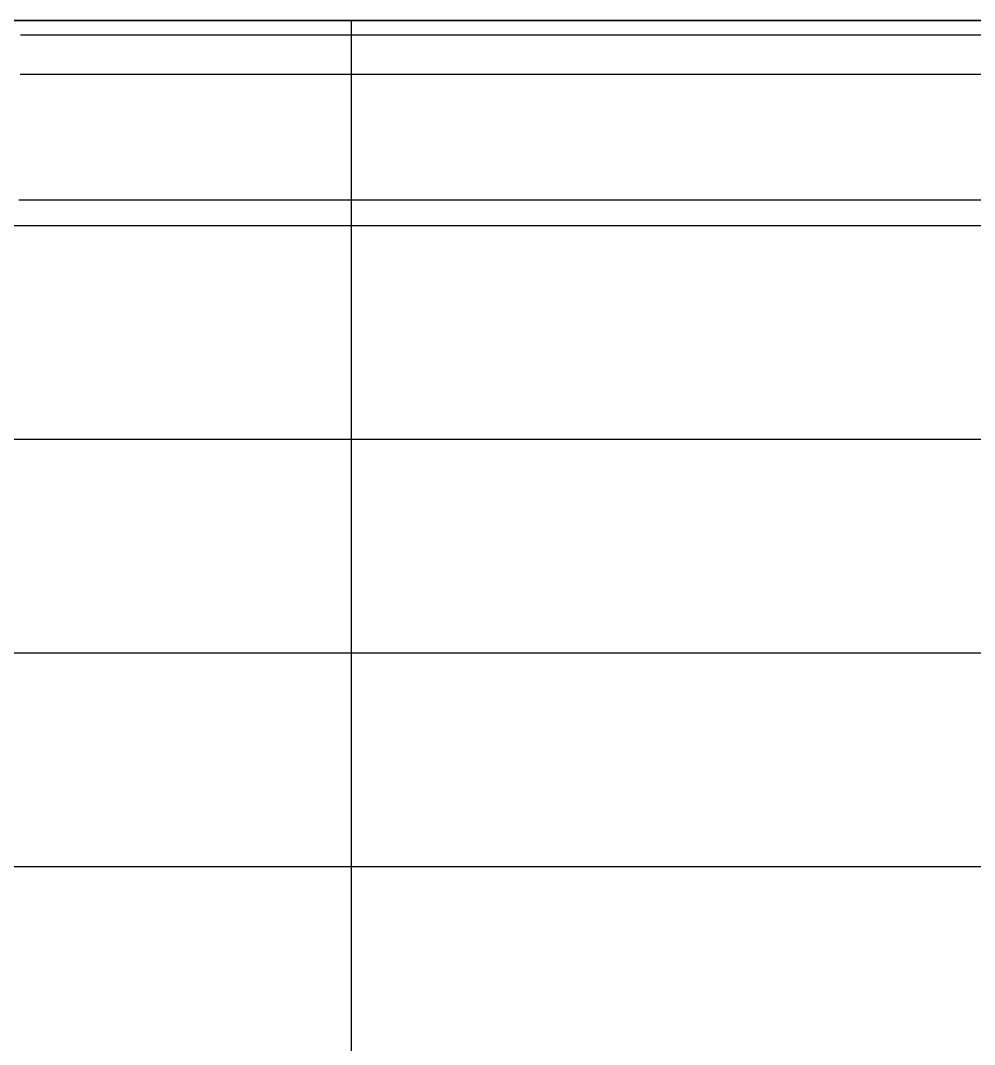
# Model space of a CAD drawing. Header units: millimetres. Extents: x 219888 to 472088, y 91183 to 209983.
# Drawn here: x 355205 to 364131, y 131753 to 141340 of the extents above; entities that cross this region are included whole.
import ezdxf

# ---------------------------------------------------------------- set-up
doc = ezdxf.new("R2010")
doc.units = ezdxf.units.MM
doc.layers.add('Waterlines', color=7, linetype='Continuous')
doc.layers.add('网格线和标注', color=7, linetype='Continuous')

msp = doc.modelspace()

# ---------------------------------------------------------------- linework, layer by layer
at = {"layer": 'Waterlines', "color": 135}
for points in [[(364212.994, 141339.696), (364112.944, 141339.696), (364012.964, 141339.696), (363912.974, 141339.696), (363812.954, 141339.696), (363712.974, 141339.696), (363612.954, 141339.696), (363512.924, 141339.696), (363412.954, 141339.696), (363312.924, 141339.696), (363212.904, 141339.696), (363112.894, 141339.696), (363012.914, 141339.696), (362912.924, 141339.696), (362812.894, 141339.696), (362712.884, 141339.696), (362612.874, 141339.696), (362512.884, 141339.696), (362412.864, 141339.696), (362312.874, 141339.696), (362212.814, 141339.696), (362112.844, 141339.696), (362012.854, 141339.696), (361912.864, 141339.696), (361812.804, 141339.696), (361712.854, 141339.696), (361612.824, 141339.696), (361512.794, 141339.696), (361412.814, 141339.696), (361312.784, 141339.696), (361212.804, 141339.696), (361112.824, 141339.696), (361012.774, 141339.696), (360912.774, 141339.696), (360812.754, 141339.696), (360712.734, 141339.696), (360612.784, 141339.696), (360512.754, 141339.696), (360412.814, 141339.696), (360312.734, 141339.696), (360212.784, 141339.696), (360112.734, 141339.696), (360012.724, 141339.696), (359912.704, 141339.696), (359812.704, 141339.696), (359712.694, 141339.696), (359612.704, 141339.696), (359512.724, 141339.696), (359412.674, 141339.696), (359312.714, 141339.696), (359212.684, 141339.696), (359112.674, 141339.696), (359012.644, 141339.696), (358912.704, 141339.696), (358812.674, 141339.696), (358712.684, 141339.696), (358612.624, 141339.696), (358512.664, 141339.696), (358412.624, 141339.696), (358312.654, 141339.696), (358212.654, 141339.696), (358112.624, 141339.696), (358012.584, 141339.696), (357912.624, 141339.696), (357812.584, 141339.696), (357712.594, 141339.696), (357612.584, 141339.696), (357512.514, 141339.696), (357412.604, 141339.696), (357312.544, 141339.696), (357212.554, 141339.696), (357112.524, 141339.696), (357012.524, 141339.696), (356912.504, 141339.696), (356812.514, 141339.696), (356712.504, 141339.696), (356612.504, 141339.696), (356512.514, 141339.696), (356412.504, 141339.696), (356312.504, 141339.696), (356212.544, 141339.696), (356112.524, 141339.696), (356012.464, 141339.696), (355912.454, 141339.696), (355812.484, 141339.696), (355712.484, 141339.696), (355612.434, 141339.696), (355512.434, 141339.696), (355412.414, 141339.696), (355312.414, 141339.696), (355212.404, 141339.696), (355112.434, 141339.696)], [(364225.904, 141339.696), (364125.854, 141339.696), (364025.724, 141339.696), (363925.654, 141339.696), (363825.584, 141339.696), (363725.494, 141339.696), (363625.404, 141339.696), (363525.314, 141339.696), (363425.204, 141339.696), (363325.174, 141339.696), (363225.044, 141339.696), (363124.974, 141339.696), (363024.884, 141339.696), (362924.814, 141339.696), (362824.734, 141339.696), (362724.584, 141339.696), (362624.534, 141339.696), (362524.444, 141339.696), (362424.364, 141339.696), (362324.264, 141339.696), (362224.234, 141339.696), (362124.104, 141339.696), (362024.004, 141339.696), (361923.924, 141339.696), (361823.814, 141339.696), (361723.724, 141339.696), (361623.634, 141339.696), (361523.554, 141339.696), (361423.514, 141339.696), (361323.394, 141339.696), (361223.314, 141339.696), (361123.254, 141339.696), (361023.124, 141339.696), (360923.034, 141339.696), (360822.974, 141339.696), (360722.884, 141339.696), (360622.794, 141339.696), (360522.704, 141339.696), (360422.614, 141339.696), (360322.574, 141339.696), (360222.444, 141339.696), (360122.354, 141339.696), (360022.274, 141339.696), (359922.154, 141339.696), (359822.104, 141339.696), (359721.984, 141339.696), (359621.894, 141339.696), (359521.834, 141339.696), (359421.724, 141339.696), (359321.614, 141339.696), (359221.574, 141339.696), (359121.444, 141339.696), (359021.374, 141339.696), (358921.324, 141339.696), (358821.204, 141339.696), (358721.144, 141339.696), (358621.054, 141339.696), (358520.954, 141339.696), (358420.884, 141339.696), (358320.764, 141339.696), (358220.674, 141339.696), (358120.604, 141339.696), (358020.514, 141339.696), (357920.414, 141339.696), (357820.334, 141339.696), (357720.244, 141339.696), (357620.174, 141339.696), (357520.064, 141339.696), (357420.004, 141339.696), (357319.944, 141339.696), (357219.794, 141339.696), (357119.724, 141339.696), (357019.654, 141339.696), (356919.554, 141339.696), (356819.464, 141339.696), (356719.424, 141339.696), (356619.264, 141339.696), (356519.224, 141339.696), (356419.114, 141339.696), (356319.014, 141339.696), (356218.964, 141339.696), (356118.834, 141339.696), (356018.794, 141339.696), (355918.664, 141339.696), (355818.594, 141339.696), (355718.534, 141339.696), (355618.374, 141339.696), (355518.324, 141339.696), (355418.264, 141339.696), (355318.164, 141339.696), (355218.084, 141339.696), (355117.994, 141339.696)], [(364224.514, 141339.696), (364124.504, 141339.696), (364024.484, 141339.696), (363924.464, 141339.696), (363824.514, 141339.696), (363724.444, 141339.696), (363624.494, 141339.696), (363524.444, 141339.696), (363424.444, 141339.696), (363324.384, 141339.696), (363224.414, 141339.696), (363124.334, 141339.696), (363024.404, 141339.696), (362924.404, 141339.696), (362824.394, 141339.696), (362724.324, 141339.696), (362624.394, 141339.696), (362524.344, 141339.696), (362424.344, 141339.696), (362324.344, 141339.696), (362224.344, 141339.696), (362124.274, 141339.696), (362024.374, 141339.696), (361924.254, 141339.696), (361824.324, 141339.696), (361724.264, 141339.696), (361624.304, 141339.696), (361524.254, 141339.696), (361424.284, 141339.696), (361324.224, 141339.696), (361224.244, 141339.696), (361124.224, 141339.696), (361024.264, 141339.696), (360924.234, 141339.696), (360824.214, 141339.696), (360724.194, 141339.696), (360624.194, 141339.696), (360524.224, 141339.696), (360424.164, 141339.696), (360324.194, 141339.696), (360224.124, 141339.696), (360124.104, 141339.696), (360024.114, 141339.696), (359924.094, 141339.696), (359824.104, 141339.696), (359724.074, 141339.696), (359624.094, 141339.696), (359524.074, 141339.696), (359424.094, 141339.696), (359324.114, 141339.696), (359224.074, 141339.696), (359124.044, 141339.696), (359024.074, 141339.696), (358924.064, 141339.696), (358824.084, 141339.696), (358724.084, 141339.696), (358623.984, 141339.696), (358524.024, 141339.696), (358424.024, 141339.696), (358323.994, 141339.696), (358223.954, 141339.696), (358123.974, 141339.696), (358023.914, 141339.696), (357923.934, 141339.696), (357823.914, 141339.696), (357723.924, 141339.696), (357623.884, 141339.696), (357523.884, 141339.696), (357423.904, 141339.696), (357323.904, 141339.696), (357223.914, 141339.696), (357123.904, 141339.696), (357023.864, 141339.696), (356923.834, 141339.696), (356823.864, 141339.696), (356723.824, 141339.696), (356623.824, 141339.696), (356523.814, 141339.696), (356423.834, 141339.696), (356323.834, 141339.696), (356223.844, 141339.696), (356123.774, 141339.696), (356023.744, 141339.696), (355923.774, 141339.696), (355823.764, 141339.696), (355723.784, 141339.696), (355623.774, 141339.696), (355523.794, 141339.696), (355423.774, 141339.696), (355323.714, 141339.696), (355223.684, 141339.696), (355123.694, 141339.696)], [(364131.324, 141339.696), (364031.264, 141339.696), (363931.224, 141339.696), (363831.144, 141339.696), (363731.084, 141339.696), (363631.024, 141339.696), (363530.914, 141339.696), (363430.854, 141339.696), (363330.764, 141339.696), (363230.714, 141339.696), (363130.614, 141339.696), (363030.564, 141339.696), (362930.494, 141339.696), (362830.444, 141339.696), (362730.374, 141339.696), (362630.304, 141339.696), (362530.234, 141339.696), (362430.184, 141339.696), (362330.124, 141339.696), (362230.004, 141339.696), (362129.974, 141339.696), (362029.914, 141339.696), (361929.824, 141339.696), (361829.734, 141339.696), (361729.694, 141339.696), (361629.594, 141339.696), (361529.504, 141339.696), (361429.464, 141339.696), (361329.374, 141339.696), (361229.284, 141339.696), (361129.214, 141339.696), (361029.144, 141339.696), (360929.084, 141339.696), (360829.014, 141339.696), (360728.934, 141339.696), (360628.844, 141339.696), (360528.814, 141339.696), (360428.754, 141339.696), (360328.674, 141339.696), (360228.594, 141339.696), (360128.494, 141339.696), (360028.464, 141339.696), (359928.344, 141339.696), (359828.324, 141339.696), (359728.204, 141339.696), (359628.134, 141339.696), (359528.084, 141339.696), (359427.994, 141339.696), (359327.934, 141339.696), (359227.874, 141339.696), (359127.794, 141339.696), (359027.714, 141339.696), (358927.664, 141339.696), (358827.614, 141339.696), (358727.504, 141339.696), (358627.464, 141339.696), (358527.404, 141339.696), (358427.314, 141339.696), (358327.224, 141339.696), (358227.154, 141339.696), (358127.084, 141339.696), (358027.014, 141339.696), (357926.954, 141339.696), (357826.894, 141339.696), (357726.824, 141339.696), (357626.774, 141339.696), (357526.684, 141339.696), (357426.574, 141339.696), (357326.554, 141339.696), (357226.474, 141339.696), (357126.364, 141339.696), (357026.324, 141339.696), (356926.244, 141339.696), (356826.144, 141339.696), (356726.084, 141339.696), (356625.994, 141339.696), (356525.924, 141339.696), (356425.834, 141339.696), (356325.804, 141339.696), (356225.744, 141339.696), (356125.654, 141339.696), (356025.564, 141339.696), (355925.504, 141339.696), (355825.414, 141339.696), (355725.374, 141339.696), (355625.304, 141339.696), (355525.224, 141339.696), (355425.154, 141339.696), (355325.094, 141339.696), (355225.014, 141339.696), (355124.954, 141339.696)], [(364228.324, 141339.696), (364128.324, 141339.696), (364028.354, 141339.696), (363928.314, 141339.696), (363828.364, 141339.696), (363728.324, 141339.696), (363628.294, 141339.696), (363528.314, 141339.696), (363428.304, 141339.696), (363328.324, 141339.696), (363228.284, 141339.696), (363128.274, 141339.696), (363028.284, 141339.696), (362928.274, 141339.696), (362828.294, 141339.696), (362728.314, 141339.696), (362628.294, 141339.696), (362528.204, 141339.696), (362428.264, 141339.696), (362328.254, 141339.696), (362228.264, 141339.696), (362128.254, 141339.696), (362028.224, 141339.696), (361928.254, 141339.696), (361828.224, 141339.696), (361728.214, 141339.696), (361628.164, 141339.696), (361528.174, 141339.696), (361428.254, 141339.696), (361328.174, 141339.696), (361228.194, 141339.696), (361128.184, 141339.696), (361028.194, 141339.696), (360928.184, 141339.696), (360828.174, 141339.696), (360728.174, 141339.696), (360628.124, 141339.696), (360528.184, 141339.696), (360428.134, 141339.696), (360328.154, 141339.696), (360228.164, 141339.696), (360128.124, 141339.696), (360028.164, 141339.696), (359928.144, 141339.696), (359828.104, 141339.696), (359728.144, 141339.696), (359628.134, 141339.696), (359528.104, 141339.696), (359428.114, 141339.696), (359328.114, 141339.696), (359228.084, 141339.696), (359128.114, 141339.696), (359028.134, 141339.696), (358928.114, 141339.696), (358828.084, 141339.696), (358728.094, 141339.696), (358628.094, 141339.696), (358528.064, 141339.696), (358428.064, 141339.696), (358328.084, 141339.696), (358228.044, 141339.696), (358128.054, 141339.696), (358028.044, 141339.696), (357928.044, 141339.696), (357828.074, 141339.696), (357728.054, 141339.696), (357628.044, 141339.696), (357528.044, 141339.696), (357428.024, 141339.696), (357328.034, 141339.696), (357228.054, 141339.696), (357128.074, 141339.696), (357028.044, 141339.696), (356928.054, 141339.696), (356827.994, 141339.696), (356727.984, 141339.696), (356628.034, 141339.696), (356528.004, 141339.696), (356427.964, 141339.696), (356327.994, 141339.696), (356227.974, 141339.696), (356128.004, 141339.696), (356027.984, 141339.696), (355927.964, 141339.696), (355828.004, 141339.696), (355727.964, 141339.696), (355627.974, 141339.696), (355527.914, 141339.696), (355427.974, 141339.696), (355327.954, 141339.696), (355227.954, 141339.696), (355127.954, 141339.696)], [(364228.114, 141339.696), (364128.104, 141339.696), (364028.124, 141339.696), (363928.194, 141339.696), (363828.184, 141339.696), (363728.174, 141339.696), (363628.214, 141339.696), (363528.194, 141339.696), (363428.184, 141339.696), (363328.214, 141339.696), (363228.144, 141339.696), (363128.204, 141339.696), (363028.184, 141339.696), (362928.174, 141339.696), (362828.164, 141339.696), (362728.134, 141339.696), (362628.164, 141339.696), (362528.184, 141339.696), (362428.124, 141339.696), (362328.144, 141339.696), (362228.134, 141339.696), (362128.104, 141339.696), (362028.184, 141339.696), (361928.114, 141339.696), (361828.124, 141339.696), (361728.144, 141339.696), (361628.104, 141339.696), (361528.124, 141339.696), (361428.124, 141339.696), (361328.104, 141339.696), (361228.134, 141339.696), (361128.104, 141339.696), (361028.114, 141339.696), (360928.084, 141339.696), (360828.074, 141339.696), (360728.114, 141339.696), (360628.104, 141339.696), (360528.074, 141339.696), (360428.114, 141339.696), (360328.104, 141339.696), (360228.154, 141339.696), (360128.104, 141339.696), (360028.104, 141339.696), (359928.094, 141339.696), (359828.124, 141339.696), (359728.124, 141339.696), (359628.084, 141339.696), (359528.044, 141339.696), (359428.084, 141339.696), (359328.064, 141339.696), (359228.074, 141339.696), (359128.074, 141339.696), (359028.114, 141339.696), (358928.104, 141339.696), (358828.184, 141339.696), (358728.164, 141339.696), (358628.174, 141339.696), (358528.184, 141339.696), (358428.214, 141339.696), (358328.214, 141339.696), (358228.124, 141339.696), (358128.184, 141339.696), (358028.144, 141339.696), (357928.154, 141339.696), (357828.164, 141339.696), (357728.144, 141339.696), (357628.194, 141339.696), (357528.144, 141339.696), (357428.164, 141339.696), (357328.184, 141339.696), (357228.164, 141339.696), (357128.214, 141339.696), (357028.164, 141339.696), (356928.164, 141339.696), (356828.204, 141339.696), (356728.174, 141339.696), (356628.154, 141339.696), (356528.134, 141339.696), (356428.134, 141339.696), (356328.144, 141339.696), (356228.084, 141339.696), (356128.124, 141339.696), (356028.074, 141339.696), (355928.214, 141339.696), (355828.164, 141339.696), (355728.104, 141339.696), (355628.134, 141339.696), (355528.044, 141339.696), (355428.134, 141339.696), (355328.064, 141339.696), (355228.004, 141339.696), (355128.094, 141339.696)], [(364142.314, 141339.696), (364042.864, 141339.696), (363942.964, 141339.696), (363841.184, 141339.696), (363742.844, 141339.696), (363641.754, 141339.696), (363541.974, 141339.696), (363442.334, 141339.696), (363340.514, 141339.696), (363242.144, 141339.696), (363141.144, 141339.696), (363041.094, 141339.696), (362941.624, 141339.696), (362839.854, 141339.696), (362741.294, 141339.696), (362640.534, 141339.696), (362540.214, 141339.696), (362440.864, 141339.696), (362339.174, 141339.696), (362240.564, 141339.696), (362139.734, 141339.696), (362039.504, 141339.696), (361940.084, 141339.696), (361838.614, 141339.696), (361739.764, 141339.696), (361638.944, 141339.696), (361538.814, 141339.696), (361439.344, 141339.696), (361337.934, 141339.696), (361239.134, 141339.696), (361138.034, 141339.696), (361038.214, 141339.696), (360938.474, 141339.696), (360837.164, 141339.696), (360738.374, 141339.696), (360636.974, 141339.696), (360537.594, 141339.696), (360437.594, 141339.696), (360336.424, 141339.696), (360237.684, 141339.696), (360136.294, 141339.696), (360037.064, 141339.696), (359936.604, 141339.696), (359835.954, 141339.696), (359736.794, 141339.696), (359635.634, 141339.696), (359536.434, 141339.696), (359435.474, 141339.696), (359335.584, 141339.696), (359235.904, 141339.696), (359134.894, 141339.696), (359035.734, 141339.696), (358934.664, 141339.696), (358835.104, 141339.696), (358734.834, 141339.696), (358634.074, 141339.696), (358534.914, 141339.696), (358434.034, 141339.696), (358334.594, 141339.696), (358233.704, 141339.696), (358133.714, 141339.696), (358033.984, 141339.696), (357933.164, 141339.696), (357833.894, 141339.696), (357733.084, 141339.696), (357633.384, 141339.696), (357532.824, 141339.696), (357432.444, 141339.696), (357333.034, 141339.696), (357232.444, 141339.696), (357132.784, 141339.696), (357032.104, 141339.696), (356932.154, 141339.696), (356831.864, 141339.696), (356731.444, 141339.696), (356631.914, 141339.696), (356531.544, 141339.696), (356431.624, 141339.696), (356331.114, 141339.696), (356230.984, 141339.696), (356130.814, 141339.696), (356030.524, 141339.696), (355930.914, 141339.696), (355830.564, 141339.696), (355730.594, 141339.696), (355630.204, 141339.696), (355529.944, 141339.696), (355429.664, 141339.696), (355329.484, 141339.696), (355229.734, 141339.696), (355129.604, 141339.696)], [(364135.974, 141339.696), (364035.954, 141339.696), (363935.964, 141339.696), (363835.944, 141339.696), (363735.954, 141339.696), (363635.854, 141339.696), (363535.904, 141339.696), (363435.844, 141339.696), (363335.844, 141339.696), (363235.824, 141339.696), (363135.864, 141339.696), (363035.804, 141339.696), (362935.784, 141339.696), (362835.794, 141339.696), (362735.784, 141339.696), (362635.794, 141339.696), (362535.724, 141339.696), (362435.734, 141339.696), (362335.744, 141339.696), (362235.684, 141339.696), (362135.694, 141339.696), (362035.674, 141339.696), (361935.664, 141339.696), (361835.624, 141339.696), (361735.574, 141339.696), (361635.634, 141339.696), (361535.554, 141339.696), (361435.584, 141339.696), (361335.544, 141339.696), (361235.494, 141339.696), (361135.474, 141339.696), (361035.534, 141339.696), (360935.484, 141339.696), (360835.474, 141339.696), (360735.474, 141339.696), (360635.484, 141339.696), (360535.444, 141339.696), (360435.464, 141339.696), (360335.434, 141339.696), (360235.404, 141339.696), (360135.414, 141339.696), (360035.344, 141339.696), (359935.394, 141339.696), (359835.344, 141339.696), (359735.334, 141339.696), (359635.314, 141339.696), (359535.254, 141339.696), (359435.274, 141339.696), (359335.294, 141339.696), (359235.234, 141339.696), (359135.264, 141339.696), (359035.254, 141339.696), (358935.234, 141339.696), (358835.204, 141339.696), (358735.164, 141339.696), (358635.184, 141339.696), (358535.184, 141339.696), (358435.144, 141339.696), (358335.064, 141339.696), (358235.084, 141339.696), (358135.094, 141339.696), (358035.084, 141339.696), (357935.014, 141339.696), (357835.044, 141339.696), (357735.014, 141339.696), (357635.014, 141339.696), (357534.984, 141339.696), (357434.954, 141339.696), (357334.994, 141339.696), (357234.874, 141339.696), (357134.934, 141339.696), (357034.874, 141339.696), (356934.894, 141339.696), (356834.844, 141339.696), (356734.824, 141339.696), (356634.874, 141339.696), (356534.794, 141339.696), (356434.844, 141339.696), (356334.784, 141339.696), (356234.804, 141339.696), (356134.764, 141339.696), (356034.774, 141339.696), (355934.744, 141339.696), (355834.714, 141339.696), (355734.724, 141339.696), (355634.734, 141339.696), (355534.664, 141339.696), (355434.684, 141339.696), (355334.674, 141339.696), (355234.594, 141339.696), (355134.604, 141339.696)], [(364159.384, 141339.696), (364059.334, 141339.696), (363959.304, 141339.696), (363859.254, 141339.696), (363759.294, 141339.696), (363659.224, 141339.696), (363559.224, 141339.696), (363459.194, 141339.696), (363359.214, 141339.696), (363259.144, 141339.696), (363159.124, 141339.696), (363059.094, 141339.696), (362959.064, 141339.696), (362859.064, 141339.696), (362758.994, 141339.696), (362658.994, 141339.696), (362558.964, 141339.696), (362458.944, 141339.696), (362358.904, 141339.696), (362258.884, 141339.696), (362158.854, 141339.696), (362058.854, 141339.696), (361958.814, 141339.696), (361858.804, 141339.696), (361758.774, 141339.696), (361658.734, 141339.696), (361558.744, 141339.696), (361458.694, 141339.696), (361358.674, 141339.696), (361258.654, 141339.696), (361158.644, 141339.696), (361058.604, 141339.696), (360958.644, 141339.696), (360858.514, 141339.696), (360758.544, 141339.696), (360658.514, 141339.696), (360558.484, 141339.696), (360458.464, 141339.696), (360358.434, 141339.696), (360258.414, 141339.696), (360158.374, 141339.696), (360058.364, 141339.696), (359958.354, 141339.696), (359858.324, 141339.696), (359758.264, 141339.696), (359658.244, 141339.696), (359558.244, 141339.696), (359458.214, 141339.696), (359358.214, 141339.696), (359258.124, 141339.696), (359158.144, 141339.696), (359058.144, 141339.696), (358958.104, 141339.696), (358858.094, 141339.696), (358758.064, 141339.696), (358658.064, 141339.696), (358558.064, 141339.696), (358458.054, 141339.696), (358357.964, 141339.696), (358257.994, 141339.696), (358157.954, 141339.696), (358057.914, 141339.696), (357957.904, 141339.696), (357857.864, 141339.696), (357757.884, 141339.696), (357657.874, 141339.696), (357557.814, 141339.696), (357457.824, 141339.696), (357357.784, 141339.696), (357257.744, 141339.696), (357157.734, 141339.696), (357057.754, 141339.696), (356957.654, 141339.696), (356857.674, 141339.696), (356757.644, 141339.696), (356657.614, 141339.696), (356557.594, 141339.696), (356457.564, 141339.696), (356357.564, 141339.696), (356257.554, 141339.696), (356157.484, 141339.696), (356057.464, 141339.696), (355957.474, 141339.696), (355857.384, 141339.696), (355757.424, 141339.696), (355657.454, 141339.696), (355557.364, 141339.696), (355457.334, 141339.696), (355357.344, 141339.696), (355257.294, 141339.696), (355157.274, 141339.696)], [(364171.244, 141339.696), (364071.174, 141339.696), (363971.144, 141339.696), (363871.064, 141339.696), (363771.044, 141339.696), (363670.984, 141339.696), (363570.874, 141339.696), (363470.824, 141339.696), (363370.744, 141339.696), (363270.674, 141339.696), (363170.654, 141339.696), (363070.564, 141339.696), (362970.524, 141339.696), (362870.444, 141339.696), (362770.354, 141339.696), (362670.324, 141339.696), (362570.214, 141339.696), (362470.184, 141339.696), (362370.114, 141339.696), (362270.034, 141339.696), (362170.004, 141339.696), (362069.944, 141339.696), (361969.824, 141339.696), (361869.804, 141339.696), (361769.764, 141339.696), (361669.694, 141339.696), (361569.614, 141339.696), (361469.544, 141339.696), (361369.474, 141339.696), (361269.424, 141339.696), (361169.354, 141339.696), (361069.304, 141339.696), (360969.234, 141339.696), (360869.134, 141339.696), (360769.094, 141339.696), (360669.024, 141339.696), (360568.984, 141339.696), (360468.864, 141339.696), (360368.854, 141339.696), (360268.774, 141339.696), (360168.734, 141339.696), (360068.664, 141339.696), (359968.574, 141339.696), (359868.524, 141339.696), (359768.454, 141339.696), (359668.394, 141339.696), (359568.324, 141339.696), (359468.294, 141339.696), (359368.174, 141339.696), (359268.144, 141339.696), (359168.074, 141339.696), (359068.004, 141339.696), (358967.944, 141339.696), (358867.914, 141339.696), (358767.844, 141339.696), (358667.754, 141339.696), (358567.694, 141339.696), (358467.604, 141339.696), (358367.564, 141339.696), (358267.524, 141339.696), (358167.414, 141339.696), (358067.384, 141339.696), (357967.314, 141339.696), (357867.254, 141339.696), (357767.154, 141339.696), (357667.114, 141339.696), (357567.044, 141339.696), (357466.974, 141339.696), (357366.954, 141339.696), (357266.854, 141339.696), (357166.794, 141339.696), (357066.734, 141339.696), (356966.674, 141339.696), (356866.634, 141339.696), (356766.554, 141339.696), (356666.464, 141339.696), (356566.424, 141339.696), (356466.354, 141339.696), (356366.274, 141339.696), (356266.214, 141339.696), (356166.164, 141339.696), (356066.104, 141339.696), (355966.024, 141339.696), (355865.934, 141339.696), (355765.914, 141339.696), (355665.844, 141339.696), (355565.754, 141339.696), (355465.734, 141339.696), (355365.634, 141339.696), (355265.594, 141339.696), (355165.504, 141339.696)], [(364172.664, 141339.696), (364072.564, 141339.696), (363972.484, 141339.696), (363872.464, 141339.696), (363772.404, 141339.696), (363672.354, 141339.696), (363572.264, 141339.696), (363472.194, 141339.696), (363372.114, 141339.696), (363272.054, 141339.696), (363171.974, 141339.696), (363071.924, 141339.696), (362971.874, 141339.696), (362871.774, 141339.696), (362771.774, 141339.696), (362671.674, 141339.696), (362571.594, 141339.696), (362471.524, 141339.696), (362371.474, 141339.696), (362271.404, 141339.696), (362171.334, 141339.696), (362071.264, 141339.696), (361971.234, 141339.696), (361871.144, 141339.696), (361771.094, 141339.696), (361671.024, 141339.696), (361570.954, 141339.696), (361470.924, 141339.696), (361370.834, 141339.696), (361270.774, 141339.696), (361170.724, 141339.696), (361070.684, 141339.696), (360970.614, 141339.696), (360870.504, 141339.696), (360770.464, 141339.696), (360670.404, 141339.696), (360570.364, 141339.696), (360470.254, 141339.696), (360370.214, 141339.696), (360270.124, 141339.696), (360170.104, 141339.696), (360069.994, 141339.696), (359969.944, 141339.696), (359869.864, 141339.696), (359769.834, 141339.696), (359669.744, 141339.696), (359569.724, 141339.696), (359469.594, 141339.696), (359369.574, 141339.696), (359269.514, 141339.696), (359169.454, 141339.696), (359069.334, 141339.696), (358969.314, 141339.696), (358869.244, 141339.696), (358769.174, 141339.696), (358669.114, 141339.696), (358569.064, 141339.696), (358469.004, 141339.696), (358368.904, 141339.696), (358268.854, 141339.696), (358168.794, 141339.696), (358068.704, 141339.696), (357968.654, 141339.696), (357868.614, 141339.696), (357768.524, 141339.696), (357668.494, 141339.696), (357568.384, 141339.696), (357468.344, 141339.696), (357368.244, 141339.696), (357268.194, 141339.696), (357168.144, 141339.696), (357068.084, 141339.696), (356968.014, 141339.696), (356867.954, 141339.696), (356767.854, 141339.696), (356667.814, 141339.696), (356567.744, 141339.696), (356467.674, 141339.696), (356367.614, 141339.696), (356267.554, 141339.696), (356167.474, 141339.696), (356067.414, 141339.696), (355967.354, 141339.696), (355867.244, 141339.696), (355767.244, 141339.696), (355667.104, 141339.696), (355567.084, 141339.696), (355466.994, 141339.696), (355366.954, 141339.696), (355266.884, 141339.696), (355166.794, 141339.696)], [(364170.454, 141339.696), (364070.494, 141339.696), (363970.474, 141339.696), (363870.454, 141339.696), (363770.514, 141339.696), (363670.464, 141339.696), (363570.444, 141339.696), (363470.464, 141339.696), (363370.474, 141339.696), (363270.474, 141339.696), (363170.414, 141339.696), (363070.404, 141339.696), (362970.434, 141339.696), (362870.384, 141339.696), (362770.434, 141339.696), (362670.414, 141339.696), (362570.434, 141339.696), (362470.394, 141339.696), (362370.374, 141339.696), (362270.384, 141339.696), (362170.324, 141339.696), (362070.424, 141339.696), (361970.364, 141339.696), (361870.384, 141339.696), (361770.344, 141339.696), (361670.374, 141339.696), (361570.344, 141339.696), (361470.334, 141339.696), (361370.364, 141339.696), (361270.354, 141339.696), (361170.354, 141339.696), (361070.364, 141339.696), (360970.334, 141339.696), (360870.314, 141339.696), (360770.324, 141339.696), (360670.324, 141339.696), (360570.324, 141339.696), (360470.274, 141339.696), (360370.314, 141339.696), (360270.284, 141339.696), (360170.234, 141339.696), (360070.304, 141339.696), (359970.284, 141339.696), (359870.274, 141339.696), (359770.284, 141339.696), (359670.254, 141339.696), (359570.264, 141339.696), (359470.254, 141339.696), (359370.224, 141339.696), (359270.274, 141339.696), (359170.234, 141339.696), (359070.254, 141339.696), (358970.184, 141339.696), (358870.194, 141339.696), (358770.224, 141339.696), (358670.234, 141339.696), (358570.224, 141339.696), (358470.224, 141339.696), (358370.214, 141339.696), (358270.204, 141339.696), (358170.204, 141339.696), (358070.154, 141339.696), (357970.184, 141339.696), (357870.124, 141339.696), (357770.194, 141339.696), (357670.154, 141339.696), (357570.164, 141339.696), (357470.154, 141339.696), (357370.154, 141339.696), (357270.124, 141339.696), (357170.104, 141339.696), (357070.174, 141339.696), (356970.124, 141339.696), (356870.124, 141339.696), (356770.164, 141339.696), (356670.094, 141339.696), (356570.114, 141339.696), (356470.144, 141339.696), (356370.084, 141339.696), (356270.124, 141339.696), (356170.074, 141339.696), (356070.074, 141339.696), (355970.084, 141339.696), (355870.054, 141339.696), (355770.044, 141339.696), (355670.014, 141339.696), (355570.054, 141339.696), (355470.064, 141339.696), (355370.054, 141339.696), (355270.064, 141339.696), (355170.054, 141339.696)], [(364175.724, 141339.696), (364075.674, 141339.696), (363975.614, 141339.696), (363875.594, 141339.696), (363775.554, 141339.696), (363675.524, 141339.696), (363575.454, 141339.696), (363475.404, 141339.696), (363375.354, 141339.696), (363275.344, 141339.696), (363175.254, 141339.696), (363075.244, 141339.696), (362975.164, 141339.696), (362875.144, 141339.696), (362775.124, 141339.696), (362675.044, 141339.696), (362575.014, 141339.696), (362474.954, 141339.696), (362374.924, 141339.696), (362274.894, 141339.696), (362174.844, 141339.696), (362074.804, 141339.696), (361974.734, 141339.696), (361874.724, 141339.696), (361774.654, 141339.696), (361674.604, 141339.696), (361574.584, 141339.696), (361474.514, 141339.696), (361374.474, 141339.696), (361274.464, 141339.696), (361174.384, 141339.696), (361074.354, 141339.696), (360974.334, 141339.696), (360874.254, 141339.696), (360774.244, 141339.696), (360674.154, 141339.696), (360574.124, 141339.696), (360474.084, 141339.696), (360374.034, 141339.696), (360274.014, 141339.696), (360173.964, 141339.696), (360073.914, 141339.696), (359973.874, 141339.696), (359873.834, 141339.696), (359773.794, 141339.696), (359673.714, 141339.696), (359573.694, 141339.696), (359473.664, 141339.696), (359373.594, 141339.696), (359273.574, 141339.696), (359173.514, 141339.696), (359073.484, 141339.696), (358973.434, 141339.696), (358873.414, 141339.696), (358773.364, 141339.696), (358673.284, 141339.696), (358573.234, 141339.696), (358473.234, 141339.696), (358373.174, 141339.696), (358273.114, 141339.696), (358173.084, 141339.696), (358073.034, 141339.696), (357973.004, 141339.696), (357872.904, 141339.696), (357772.924, 141339.696), (357672.884, 141339.696), (357572.824, 141339.696), (357472.824, 141339.696), (357372.714, 141339.696), (357272.704, 141339.696), (357172.674, 141339.696), (357072.614, 141339.696), (356972.554, 141339.696), (356872.514, 141339.696), (356772.484, 141339.696), (356672.454, 141339.696), (356572.424, 141339.696), (356472.344, 141339.696), (356372.284, 141339.696), (356272.284, 141339.696), (356172.194, 141339.696), (356072.164, 141339.696), (355972.124, 141339.696), (355872.054, 141339.696), (355772.034, 141339.696), (355672.004, 141339.696), (355571.964, 141339.696), (355471.914, 141339.696), (355371.894, 141339.696), (355271.814, 141339.696), (355171.774, 141339.696)], [(364179.164, 141339.696), (364079.184, 141339.696), (363979.164, 141339.696), (363879.194, 141339.696), (363779.174, 141339.696), (363679.144, 141339.696), (363579.154, 141339.696), (363479.144, 141339.696), (363379.134, 141339.696), (363279.114, 141339.696), (363179.144, 141339.696), (363079.134, 141339.696), (362979.094, 141339.696), (362879.094, 141339.696), (362779.114, 141339.696), (362679.114, 141339.696), (362579.084, 141339.696), (362479.074, 141339.696), (362379.064, 141339.696), (362279.044, 141339.696), (362179.014, 141339.696), (362079.044, 141339.696), (361979.024, 141339.696), (361879.034, 141339.696), (361779.054, 141339.696), (361679.014, 141339.696), (361579.024, 141339.696), (361478.984, 141339.696), (361379.004, 141339.696), (361278.974, 141339.696), (361179.014, 141339.696), (361078.964, 141339.696), (360979.014, 141339.696), (360878.944, 141339.696), (360778.974, 141339.696), (360678.924, 141339.696), (360578.924, 141339.696), (360478.914, 141339.696), (360378.874, 141339.696), (360278.944, 141339.696), (360178.914, 141339.696), (360078.894, 141339.696), (359978.884, 141339.696), (359878.894, 141339.696), (359778.874, 141339.696), (359678.854, 141339.696), (359578.894, 141339.696), (359478.834, 141339.696), (359378.834, 141339.696), (359278.854, 141339.696), (359178.824, 141339.696), (359078.844, 141339.696), (358978.804, 141339.696), (358878.774, 141339.696), (358778.784, 141339.696), (358678.754, 141339.696), (358578.764, 141339.696), (358478.744, 141339.696), (358378.754, 141339.696), (358278.734, 141339.696), (358178.724, 141339.696), (358078.744, 141339.696), (357978.734, 141339.696), (357878.714, 141339.696), (357778.734, 141339.696), (357678.704, 141339.696), (357578.734, 141339.696), (357478.704, 141339.696), (357378.684, 141339.696), (357278.664, 141339.696), (357178.664, 141339.696), (357078.664, 141339.696), (356978.644, 141339.696), (356878.654, 141339.696), (356778.624, 141339.696), (356678.594, 141339.696), (356578.674, 141339.696), (356478.644, 141339.696), (356378.634, 141339.696), (356278.594, 141339.696), (356178.614, 141339.696), (356078.574, 141339.696), (355978.634, 141339.696), (355878.584, 141339.696), (355778.574, 141339.696), (355678.564, 141339.696), (355578.574, 141339.696), (355478.534, 141339.696), (355378.564, 141339.696), (355278.524, 141339.696), (355178.524, 141339.696)], [(364179.334, 141339.696), (364079.364, 141339.696), (363979.374, 141339.696), (363879.364, 141339.696), (363779.364, 141339.696), (363679.394, 141339.696), (363579.374, 141339.696), (363479.344, 141339.696), (363379.324, 141339.696), (363279.364, 141339.696), (363179.374, 141339.696), (363079.334, 141339.696), (362979.364, 141339.696), (362879.324, 141339.696), (362779.334, 141339.696), (362679.344, 141339.696), (362579.324, 141339.696), (362479.324, 141339.696), (362379.314, 141339.696), (362279.314, 141339.696), (362179.304, 141339.696), (362079.314, 141339.696), (361979.324, 141339.696), (361879.294, 141339.696), (361779.294, 141339.696), (361679.294, 141339.696), (361579.254, 141339.696), (361479.264, 141339.696), (361379.304, 141339.696), (361279.254, 141339.696), (361179.304, 141339.696), (361079.284, 141339.696), (360979.274, 141339.696), (360879.264, 141339.696), (360779.264, 141339.696), (360679.274, 141339.696), (360579.244, 141339.696), (360479.264, 141339.696), (360379.234, 141339.696), (360279.234, 141339.696), (360179.264, 141339.696), (360079.274, 141339.696), (359979.224, 141339.696), (359879.234, 141339.696), (359779.234, 141339.696), (359679.244, 141339.696), (359579.264, 141339.696), (359479.244, 141339.696), (359379.194, 141339.696), (359279.234, 141339.696), (359179.234, 141339.696), (359079.224, 141339.696), (358979.234, 141339.696), (358879.214, 141339.696), (358779.194, 141339.696), (358679.204, 141339.696), (358579.194, 141339.696), (358479.194, 141339.696), (358379.194, 141339.696), (358279.194, 141339.696), (358179.194, 141339.696), (358079.184, 141339.696), (357979.164, 141339.696), (357879.134, 141339.696), (357779.174, 141339.696), (357679.144, 141339.696), (357579.124, 141339.696), (357479.124, 141339.696), (357379.114, 141339.696), (357279.164, 141339.696), (357179.124, 141339.696), (357079.154, 141339.696), (356979.124, 141339.696), (356879.164, 141339.696), (356779.154, 141339.696), (356679.084, 141339.696), (356579.084, 141339.696), (356479.134, 141339.696), (356379.144, 141339.696), (356279.084, 141339.696), (356179.104, 141339.696), (356079.084, 141339.696), (355979.084, 141339.696), (355879.094, 141339.696), (355779.084, 141339.696), (355679.074, 141339.696), (355579.084, 141339.696), (355479.054, 141339.696), (355379.034, 141339.696), (355279.024, 141339.696), (355179.044, 141339.696)], [(364187.124, 141339.696), (364087.064, 141339.696), (363987.104, 141339.696), (363887.104, 141339.696), (363787.054, 141339.696), (363687.104, 141339.696), (363587.034, 141339.696), (363487.014, 141339.696), (363387.024, 141339.696), (363286.994, 141339.696), (363186.994, 141339.696), (363087.054, 141339.696), (362987.024, 141339.696), (362886.964, 141339.696), (362786.974, 141339.696), (362686.994, 141339.696), (362586.964, 141339.696), (362486.994, 141339.696), (362386.984, 141339.696), (362286.944, 141339.696), (362186.954, 141339.696), (362086.924, 141339.696), (361986.974, 141339.696), (361886.934, 141339.696), (361786.974, 141339.696), (361686.934, 141339.696), (361586.904, 141339.696), (361486.874, 141339.696), (361386.894, 141339.696), (361286.854, 141339.696), (361186.904, 141339.696), (361086.844, 141339.696), (360986.834, 141339.696), (360886.884, 141339.696), (360786.824, 141339.696), (360686.844, 141339.696), (360586.884, 141339.696), (360486.814, 141339.696), (360386.844, 141339.696), (360286.804, 141339.696), (360186.864, 141339.696), (360086.814, 141339.696), (359986.784, 141339.696), (359886.854, 141339.696), (359786.774, 141339.696), (359686.794, 141339.696), (359586.794, 141339.696), (359486.764, 141339.696), (359386.814, 141339.696), (359286.774, 141339.696), (359186.784, 141339.696), (359086.794, 141339.696), (358986.724, 141339.696), (358886.744, 141339.696), (358786.714, 141339.696), (358686.684, 141339.696), (358586.684, 141339.696), (358486.674, 141339.696), (358386.694, 141339.696), (358286.694, 141339.696), (358186.654, 141339.696), (358086.684, 141339.696), (357986.674, 141339.696), (357886.634, 141339.696), (357786.654, 141339.696), (357686.624, 141339.696), (357586.674, 141339.696), (357486.624, 141339.696), (357386.634, 141339.696), (357286.614, 141339.696), (357186.614, 141339.696), (357086.584, 141339.696), (356986.604, 141339.696), (356886.614, 141339.696), (356786.554, 141339.696), (356686.604, 141339.696), (356586.574, 141339.696), (356486.554, 141339.696), (356386.604, 141339.696), (356286.574, 141339.696), (356186.584, 141339.696), (356086.554, 141339.696), (355986.574, 141339.696), (355886.554, 141339.696), (355786.514, 141339.696), (355686.524, 141339.696), (355586.534, 141339.696), (355486.514, 141339.696), (355386.484, 141339.696), (355286.504, 141339.696), (355186.484, 141339.696)], [(364192.794, 141339.696), (364092.764, 141339.696), (363992.824, 141339.696), (363892.854, 141339.696), (363792.814, 141339.696), (363692.764, 141339.696), (363592.834, 141339.696), (363492.774, 141339.696), (363392.754, 141339.696), (363292.734, 141339.696), (363192.794, 141339.696), (363092.744, 141339.696), (362992.744, 141339.696), (362892.714, 141339.696), (362792.714, 141339.696), (362692.734, 141339.696), (362592.734, 141339.696), (362492.744, 141339.696), (362392.734, 141339.696), (362292.724, 141339.696), (362192.674, 141339.696), (362092.714, 141339.696), (361992.694, 141339.696), (361892.714, 141339.696), (361792.644, 141339.696), (361692.654, 141339.696), (361592.734, 141339.696), (361492.674, 141339.696), (361392.664, 141339.696), (361292.654, 141339.696), (361192.674, 141339.696), (361092.634, 141339.696), (360992.654, 141339.696), (360892.684, 141339.696), (360792.654, 141339.696), (360692.664, 141339.696), (360592.644, 141339.696), (360492.614, 141339.696), (360392.654, 141339.696), (360292.644, 141339.696), (360192.634, 141339.696), (360092.604, 141339.696), (359992.614, 141339.696), (359892.624, 141339.696), (359792.594, 141339.696), (359692.564, 141339.696), (359592.634, 141339.696), (359492.574, 141339.696), (359392.584, 141339.696), (359292.614, 141339.696), (359192.594, 141339.696), (359092.584, 141339.696), (358992.584, 141339.696), (358892.624, 141339.696), (358792.564, 141339.696), (358692.594, 141339.696), (358592.564, 141339.696), (358492.514, 141339.696), (358392.554, 141339.696), (358292.574, 141339.696), (358192.614, 141339.696), (358092.524, 141339.696), (357992.574, 141339.696), (357892.524, 141339.696), (357792.514, 141339.696), (357692.504, 141339.696), (357592.504, 141339.696), (357492.544, 141339.696), (357392.514, 141339.696), (357292.494, 141339.696), (357192.504, 141339.696), (357092.494, 141339.696), (356992.494, 141339.696), (356892.494, 141339.696), (356792.544, 141339.696), (356692.404, 141339.696), (356592.454, 141339.696), (356492.454, 141339.696), (356392.444, 141339.696), (356292.444, 141339.696), (356192.404, 141339.696), (356092.434, 141339.696), (355992.394, 141339.696), (355892.464, 141339.696), (355792.424, 141339.696), (355692.414, 141339.696), (355592.364, 141339.696), (355492.414, 141339.696), (355392.404, 141339.696), (355292.434, 141339.696), (355192.374, 141339.696)], [(364202.024, 141339.696), (364101.974, 141339.696), (364001.944, 141339.696), (363901.904, 141339.696), (363801.854, 141339.696), (363701.824, 141339.696), (363601.774, 141339.696), (363501.744, 141339.696), (363401.684, 141339.696), (363301.634, 141339.696), (363201.624, 141339.696), (363101.584, 141339.696), (363001.524, 141339.696), (362901.524, 141339.696), (362801.484, 141339.696), (362701.404, 141339.696), (362601.414, 141339.696), (362501.344, 141339.696), (362401.304, 141339.696), (362301.274, 141339.696), (362201.234, 141339.696), (362101.194, 141339.696), (362001.154, 141339.696), (361901.094, 141339.696), (361801.084, 141339.696), (361701.044, 141339.696), (361601.024, 141339.696), (361500.964, 141339.696), (361400.924, 141339.696), (361300.894, 141339.696), (361200.834, 141339.696), (361100.824, 141339.696), (361000.774, 141339.696), (360900.724, 141339.696), (360800.674, 141339.696), (360700.644, 141339.696), (360600.624, 141339.696), (360500.574, 141339.696), (360400.534, 141339.696), (360300.484, 141339.696), (360200.454, 141339.696), (360100.404, 141339.696), (360000.394, 141339.696), (359900.324, 141339.696), (359800.314, 141339.696), (359700.294, 141339.696), (359600.224, 141339.696), (359500.204, 141339.696), (359400.144, 141339.696), (359300.094, 141339.696), (359200.064, 141339.696), (359100.014, 141339.696), (358999.984, 141339.696), (358899.974, 141339.696), (358799.894, 141339.696), (358699.874, 141339.696), (358599.834, 141339.696), (358499.794, 141339.696), (358399.754, 141339.696), (358299.724, 141339.696), (358199.664, 141339.696), (358099.644, 141339.696), (357999.634, 141339.696), (357899.534, 141339.696), (357799.484, 141339.696), (357699.484, 141339.696), (357599.434, 141339.696), (357499.404, 141339.696), (357399.374, 141339.696), (357299.324, 141339.696), (357199.304, 141339.696), (357099.264, 141339.696), (356999.204, 141339.696), (356899.184, 141339.696), (356799.124, 141339.696), (356699.074, 141339.696), (356599.064, 141339.696), (356499.014, 141339.696), (356398.974, 141339.696), (356298.964, 141339.696), (356198.904, 141339.696), (356098.874, 141339.696), (355998.854, 141339.696), (355898.774, 141339.696), (355798.764, 141339.696), (355698.714, 141339.696), (355598.674, 141339.696), (355498.654, 141339.696), (355398.574, 141339.696), (355298.544, 141339.696), (355198.514, 141339.696)], [(364205.654, 141339.696), (364105.604, 141339.696), (364005.584, 141339.696), (363905.584, 141339.696), (363805.534, 141339.696), (363705.544, 141339.696), (363605.514, 141339.696), (363505.484, 141339.696), (363405.454, 141339.696), (363305.454, 141339.696), (363205.404, 141339.696), (363105.434, 141339.696), (363005.384, 141339.696), (362905.344, 141339.696), (362805.324, 141339.696), (362705.314, 141339.696), (362605.274, 141339.696), (362505.304, 141339.696), (362405.234, 141339.696), (362305.264, 141339.696), (362205.244, 141339.696), (362105.214, 141339.696), (362005.174, 141339.696), (361905.144, 141339.696), (361805.144, 141339.696), (361705.124, 141339.696), (361605.084, 141339.696), (361505.074, 141339.696), (361405.034, 141339.696), (361305.024, 141339.696), (361205.014, 141339.696), (361104.974, 141339.696), (361004.964, 141339.696), (360904.924, 141339.696), (360804.934, 141339.696), (360704.894, 141339.696), (360604.864, 141339.696), (360504.834, 141339.696), (360404.834, 141339.696), (360304.784, 141339.696), (360204.784, 141339.696), (360104.774, 141339.696), (360004.764, 141339.696), (359904.714, 141339.696), (359804.714, 141339.696), (359704.664, 141339.696), (359604.674, 141339.696), (359504.644, 141339.696), (359404.594, 141339.696), (359304.564, 141339.696), (359204.574, 141339.696), (359104.554, 141339.696), (359004.544, 141339.696), (358904.524, 141339.696), (358804.484, 141339.696), (358704.464, 141339.696), (358604.454, 141339.696), (358504.434, 141339.696), (358404.394, 141339.696), (358304.414, 141339.696), (358204.334, 141339.696), (358104.344, 141339.696), (358004.344, 141339.696), (357904.304, 141339.696), (357804.264, 141339.696), (357704.274, 141339.696), (357604.224, 141339.696), (357504.214, 141339.696), (357404.194, 141339.696), (357304.154, 141339.696), (357204.154, 141339.696), (357104.124, 141339.696), (357004.104, 141339.696), (356904.104, 141339.696), (356804.044, 141339.696), (356704.044, 141339.696), (356603.994, 141339.696), (356504.004, 141339.696), (356403.994, 141339.696), (356303.924, 141339.696), (356203.924, 141339.696), (356103.934, 141339.696), (356003.874, 141339.696), (355903.874, 141339.696), (355803.834, 141339.696), (355703.834, 141339.696), (355603.804, 141339.696), (355503.754, 141339.696), (355403.734, 141339.696), (355303.724, 141339.696), (355203.724, 141339.696)], [(364205.354, 141202.506), (364105.304, 141202.496), (364005.304, 141202.496), (363905.274, 141202.486), (363805.264, 141202.486), (363705.324, 141202.476), (363605.254, 141202.466), (363505.204, 141202.466), (363405.264, 141202.456), (363305.234, 141202.446), (363205.214, 141202.446), (363105.184, 141202.436), (363005.224, 141202.426), (362905.194, 141202.426), (362805.254, 141202.416), (362705.194, 141202.406), (362605.184, 141202.406), (362505.164, 141202.396), (362405.204, 141202.396), (362305.204, 141202.386), (362205.184, 141202.376), (362105.244, 141202.376), (362005.154, 141202.366), (361905.114, 141202.366), (361805.154, 141202.356), (361705.154, 141202.346), (361605.164, 141202.346), (361505.134, 141202.336), (361405.134, 141202.336), (361305.144, 141202.326), (361205.194, 141202.326), (361105.154, 141202.316), (361005.094, 141202.306), (360905.114, 141202.306), (360805.124, 141202.296), (360705.124, 141202.296), (360605.104, 141202.286), (360505.094, 141202.286), (360405.124, 141202.276), (360305.144, 141202.276), (360205.084, 141202.266), (360105.074, 141202.266), (360005.084, 141202.256), (359905.104, 141202.256), (359805.024, 141202.246), (359705.044, 141202.246), (359605.024, 141202.236), (359505.054, 141202.236), (359405.004, 141202.226), (359305.014, 141202.226), (359205.044, 141202.216), (359105.004, 141202.216), (359004.984, 141202.206), (358904.964, 141202.206), (358804.974, 141202.196), (358704.984, 141202.196), (358604.964, 141202.196), (358504.964, 141202.186), (358404.934, 141202.186), (358304.974, 141202.176), (358204.924, 141202.176), (358104.964, 141202.166), (358004.954, 141202.166), (357904.954, 141202.166), (357804.924, 141202.156), (357704.964, 141202.156), (357604.884, 141202.156), (357504.904, 141202.146), (357404.894, 141202.146), (357304.884, 141202.146), (357204.854, 141202.136), (357104.864, 141202.136), (357004.844, 141202.136), (356904.904, 141202.126), (356804.884, 141202.126), (356704.844, 141202.126), (356604.814, 141202.116), (356504.784, 141202.116), (356404.844, 141202.116), (356304.854, 141202.106), (356204.784, 141202.106), (356104.804, 141202.106), (356004.804, 141202.096), (355904.834, 141202.096), (355804.784, 141202.096), (355704.774, 141202.096), (355604.774, 141202.086), (355504.784, 141202.086), (355404.784, 141202.086), (355304.734, 141202.076), (355204.704, 141202.076)], [(364202.124, 140834.966), (364102.174, 140834.976), (364002.164, 140834.976), (363902.134, 140834.986), (363802.104, 140834.986), (363702.174, 140834.996), (363602.164, 140834.996), (363502.224, 140835.006), (363402.164, 140835.006), (363302.124, 140835.006), (363202.124, 140835.016), (363102.144, 140835.016), (363002.134, 140835.026), (362902.084, 140835.026), (362802.124, 140835.026), (362702.124, 140835.036), (362602.094, 140835.036), (362502.154, 140835.036), (362402.084, 140835.046), (362302.184, 140835.046), (362202.124, 140835.046), (362102.104, 140835.046), (362002.144, 140835.046), (361902.124, 140835.056), (361802.114, 140835.056), (361702.174, 140835.056), (361602.094, 140835.056), (361502.074, 140835.056), (361402.044, 140835.056), (361302.094, 140835.056), (361202.094, 140835.066), (361102.104, 140835.066), (361002.104, 140835.066), (360902.084, 140835.066), (360802.084, 140835.066), (360702.054, 140835.066), (360602.094, 140835.066), (360502.084, 140835.066), (360402.084, 140835.066), (360302.074, 140835.066), (360202.034, 140835.066), (360102.044, 140835.056), (360002.044, 140835.056), (359902.044, 140835.056), (359801.984, 140835.056), (359702.014, 140835.056), (359602.014, 140835.056), (359502.044, 140835.056), (359402.034, 140835.046), (359302.054, 140835.046), (359202.024, 140835.046), (359102.034, 140835.046), (359002.044, 140835.036), (358902.034, 140835.036), (358802.074, 140835.036), (358701.994, 140835.036), (358602.074, 140835.026), (358502.044, 140835.026), (358402.014, 140835.026), (358301.964, 140835.016), (358202.004, 140835.016), (358102.034, 140835.006), (358002.004, 140835.006), (357902.004, 140835.006), (357802.024, 140834.996), (357701.984, 140834.996), (357602.024, 140834.986), (357501.974, 140834.986), (357402.014, 140834.976), (357301.934, 140834.976), (357202.014, 140834.966), (357102.044, 140834.966), (357002.044, 140834.956), (356901.994, 140834.946), (356801.994, 140834.946), (356701.954, 140834.936), (356601.974, 140834.936), (356502.014, 140834.926), (356401.964, 140834.916), (356301.964, 140834.906), (356201.914, 140834.906), (356101.974, 140834.896), (356001.914, 140834.886), (355901.984, 140834.886), (355801.974, 140834.876), (355701.904, 140834.866), (355601.964, 140834.856), (355501.934, 140834.856), (355401.904, 140834.846), (355301.894, 140834.836), (355201.984, 140834.826)], [(355188.774, 139661.796), (355286.104, 139661.796), (355390.044, 139661.796), (355492.554, 139661.796), (355590.034, 139661.796), (355693.364, 139661.796), (355793.764, 139661.796), (355892.234, 139661.796), (355994.464, 139661.796), (356092.474, 139661.796), (356193.334, 139661.796), (356295.594, 139661.796), (356391.724, 139661.796), (356493.094, 139661.796), (356595.254, 139661.796), (356691.964, 139661.796), (356794.084, 139661.796), (356894.514, 139661.796), (356992.084, 139661.796), (357093.534, 139661.796), (357192.774, 139661.796), (357292.334, 139661.796), (357394.544, 139661.796), (357489.804, 139661.796), (357592.344, 139661.796), (357693.764, 139661.796), (357790.474, 139661.796), (357892.454, 139661.796), (357993.444, 139661.796), (358089.584, 139661.796), (358192.124, 139661.796), (358292.304, 139661.796), (358389.564, 139661.796), (358491.544, 139661.796), (358589.044, 139661.796), (358689.604, 139661.796), (358791.224, 139661.796), (358887.424, 139661.796), (358990.004, 139661.796), (359091.184, 139661.796), (359187.334, 139661.796), (359290.014, 139661.796), (359390.024, 139661.796), (359487.114, 139661.796), (359589.694, 139661.796), (359688.594, 139661.796), (359787.294, 139661.796), (359888.914, 139661.796), (359986.224, 139661.796), (360088.754, 139661.796), (360193.214, 139661.796), (360291.654, 139661.796), (360395.304, 139661.796), (360498.404, 139661.796), (360595.274, 139661.796), (360699.084, 139661.796), (360799.454, 139661.796), (360897.314, 139661.796), (361000.034, 139661.796), (361099.394, 139661.796), (361198.424, 139661.796), (361301.134, 139661.796), (361397.124, 139661.796), (361499.404, 139661.796), (361600.544, 139661.796), (361697.334, 139661.796), (361799.254, 139661.796), (361901.114, 139661.796), (361997.604, 139661.796), (362099.224, 139661.796), (362200.384, 139661.796), (362297.714, 139661.796), (362399.964, 139661.796), (362499.304, 139661.796), (362597.624, 139661.796), (362699.344, 139661.796), (362797.174, 139661.796), (362897.154, 139661.796), (362999.174, 139661.796), (363094.464, 139661.796), (363196.754, 139661.796), (363299.014, 139661.796), (363394.554, 139661.796), (363497.374, 139661.796), (363598.174, 139661.796), (363694.284, 139661.796), (363797.034, 139661.796), (363897.234, 139661.796), (363994.314, 139661.796), (364095.944, 139661.796), (364196.234, 139661.796)]]:
    msp.add_lwpolyline(points, dxfattribs=at)
at = {"layer": '网格线和标注', "color": 0}
for p, q in [((236017.754, 141339.386), (458092.724, 141339.386)), ((236017.754, 139419.386), (458092.724, 139419.386)), ((236017.754, 137419.386), (458092.724, 137419.386)), ((236017.754, 135419.386), (458092.724, 135419.386)), ((236017.754, 133419.386), (458092.724, 133419.386))]:
    msp.add_line(p, q, dxfattribs=at)
at = {"layer": '网格线和标注'}
msp.add_line((358298.194, 141339.386), (358298.194, 125419.386), dxfattribs=at)

doc.saveas('drawing.dxf')
